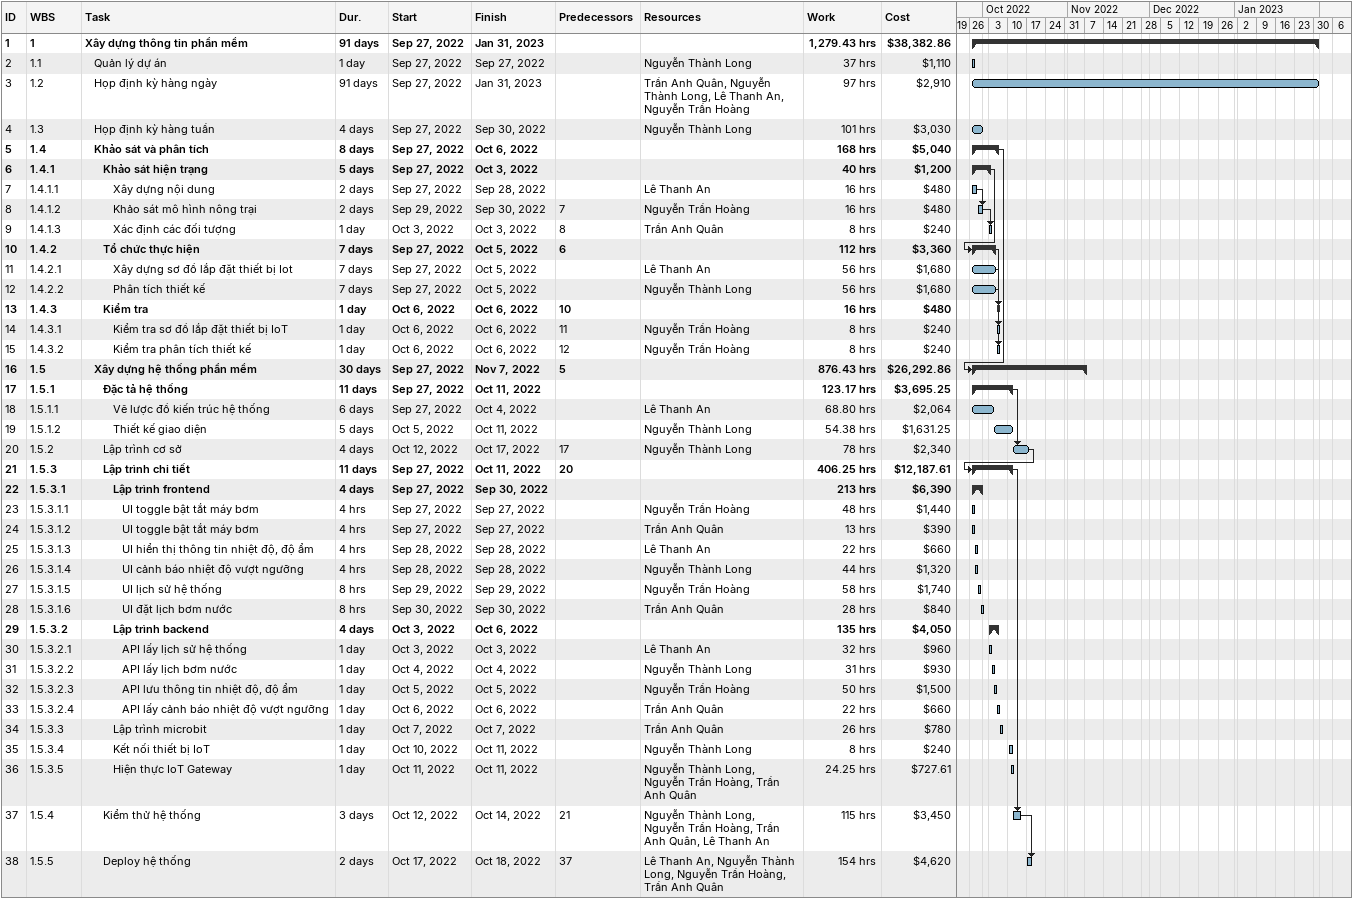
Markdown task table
| ID | WBS | Task | Duration | Start | Finish | Predecessors | Resources | Work (h) | Cost ($) |
|---|---|---|---|---|---|---|---|---|---|
| 1 | 1 | **Xây dựng thông tin phần mềm** | 91d | 2022-09-27 | 2023-01-31 |  |  | 1279.43 | 38382.86 |
| 2 | 1.1 | Quản lý dự án | 1d | 2022-09-27 | 2022-09-27 |  | Nguyễn Thành Long | 37 | 1110 |
| 3 | 1.2 | Họp định kỳ hàng ngày | 91d | 2022-09-27 | 2023-01-31 |  | Trần Anh Quân, Nguyễn Thành Long, Lê Thanh An, Nguyễn Trần Hoàng | 97 | 2910 |
| 4 | 1.3 | Họp định kỳ hàng tuần | 4d | 2022-09-27 | 2022-09-30 |  | Nguyễn Thành Long | 101 | 3030 |
| 5 | 1.4 | **Khảo sát và phân tích** | 8d | 2022-09-27 | 2022-10-06 |  |  | 168 | 5040 |
| 6 | 1.4.1 | **Khảo sát hiện trạng** | 5d | 2022-09-27 | 2022-10-03 |  |  | 40 | 1200 |
| 7 | 1.4.1.1 | Xây dựng nội dung | 2d | 2022-09-27 | 2022-09-28 |  | Lê Thanh An | 16 | 480 |
| 8 | 1.4.1.2 | Khảo sát mô hình nông trại | 2d | 2022-09-29 | 2022-09-30 | 7 | Nguyễn Trần Hoàng | 16 | 480 |
| 9 | 1.4.1.3 | Xác định các đối tượng | 1d | 2022-10-03 | 2022-10-03 | 8 | Trần Anh Quân | 8 | 240 |
| 10 | 1.4.2 | **Tổ chức thực hiện** | 7d | 2022-09-27 | 2022-10-05 | 6 |  | 112 | 3360 |
| 11 | 1.4.2.1 | Xây dựng sơ đồ lắp đặt thiết bị Iot | 7d | 2022-09-27 | 2022-10-05 |  | Lê Thanh An | 56 | 1680 |
| 12 | 1.4.2.2 | Phân tích thiết kế | 7d | 2022-09-27 | 2022-10-05 |  | Nguyễn Thành Long | 56 | 1680 |
| 13 | 1.4.3 | **Kiểm tra** | 1d | 2022-10-06 | 2022-10-06 | 10 |  | 16 | 480 |
| 14 | 1.4.3.1 | Kiểm tra sơ đồ lắp đặt thiết bị IoT | 1d | 2022-10-06 | 2022-10-06 | 11 | Nguyễn Trần Hoàng | 8 | 240 |
| 15 | 1.4.3.2 | Kiểm tra phân tích thiết kế | 1d | 2022-10-06 | 2022-10-06 | 12 | Nguyễn Trần Hoàng | 8 | 240 |
| 16 | 1.5 | **Xây dựng hệ thống phần mềm** | 30d | 2022-09-27 | 2022-11-07 | 5 |  | 876.43 | 26292.86 |
| 17 | 1.5.1 | **Đặc tả hệ thống** | 11d | 2022-09-27 | 2022-10-11 |  |  | 123.17 | 3695.25 |
| 18 | 1.5.1.1 | Vẽ lược đồ kiến trúc hệ thống | 6d | 2022-09-27 | 2022-10-04 |  | Lê Thanh An | 68.80 | 2064 |
| 19 | 1.5.1.2 | Thiết kế giao diện | 5d | 2022-10-05 | 2022-10-11 |  | Nguyễn Thành Long | 54.38 | 1631.25 |
| 20 | 1.5.2 | Lập trình cơ sở | 4d | 2022-10-12 | 2022-10-17 | 17 | Nguyễn Thành Long | 78 | 2340 |
| 21 | 1.5.3 | **Lập trình chi tiết** | 11d | 2022-09-27 | 2022-10-11 | 20 |  | 406.25 | 12187.61 |
| 22 | 1.5.3.1 | **Lập trình frontend** | 4d | 2022-09-27 | 2022-09-30 |  |  | 213 | 6390 |
| 23 | 1.5.3.1.1 | UI toggle bật tắt máy bơm | 4h | 2022-09-27 | 2022-09-27 |  | Nguyễn Trần Hoàng | 48 | 1440 |
| 24 | 1.5.3.1.2 | UI toggle bật tắt máy bơm | 4h | 2022-09-27 | 2022-09-27 |  | Trần Anh Quân | 13 | 390 |
| 25 | 1.5.3.1.3 | UI hiển thị thông tin nhiệt độ, độ ẩm | 4h | 2022-09-28 | 2022-09-28 |  | Lê Thanh An | 22 | 660 |
| 26 | 1.5.3.1.4 | UI cảnh báo nhiệt độ vượt ngưỡng | 4h | 2022-09-28 | 2022-09-28 |  | Nguyễn Thành Long | 44 | 1320 |
| 27 | 1.5.3.1.5 | UI lịch sử hệ thống | 8h | 2022-09-29 | 2022-09-29 |  | Nguyễn Trần Hoàng | 58 | 1740 |
| 28 | 1.5.3.1.6 | UI đặt lịch bơm nước | 8h | 2022-09-30 | 2022-09-30 |  | Trần Anh Quân | 28 | 840 |
| 29 | 1.5.3.2 | **Lập trình backend** | 4d | 2022-10-03 | 2022-10-06 |  |  | 135 | 4050 |
| 30 | 1.5.3.2.1 | API lấy lịch sử hệ thống | 1d | 2022-10-03 | 2022-10-03 |  | Lê Thanh An | 32 | 960 |
| 31 | 1.5.3.2.2 | API lấy lịch bơm nước | 1d | 2022-10-04 | 2022-10-04 |  | Nguyễn Thành Long | 31 | 930 |
| 32 | 1.5.3.2.3 | API lưu thông tin nhiệt độ, độ ẩm | 1d | 2022-10-05 | 2022-10-05 |  | Nguyễn Trần Hoàng | 50 | 1500 |
| 33 | 1.5.3.2.4 | API lấy cảnh báo nhiệt độ vượt ngưỡng | 1d | 2022-10-06 | 2022-10-06 |  | Trần Anh Quân | 22 | 660 |
| 34 | 1.5.3.3 | Lập trình microbit | 1d | 2022-10-07 | 2022-10-07 |  | Trần Anh Quân | 26 | 780 |
| 35 | 1.5.3.4 | Kết nối thiết bị IoT | 1d | 2022-10-10 | 2022-10-11 |  | Nguyễn Thành Long | 8 | 240 |
| 36 | 1.5.3.5 | Hiện thực IoT Gateway | 1d | 2022-10-11 | 2022-10-11 |  | Nguyễn Thành Long, Nguyễn Trần Hoàng, Trần Anh Quân | 24.25 | 727.61 |
| 37 | 1.5.4 | Kiểm thử hệ thống | 3d | 2022-10-12 | 2022-10-14 | 21 | Nguyễn Thành Long, Nguyễn Trần Hoàng, Trần Anh Quân, Lê Thanh An | 115 | 3450 |
| 38 | 1.5.5 | Deploy hệ thống | 2d | 2022-10-17 | 2022-10-18 | 37 | Lê Thanh An, Nguyễn Thành Long, Nguyễn Trần Hoàng, Trần Anh Quân | 154 | 4620 |
